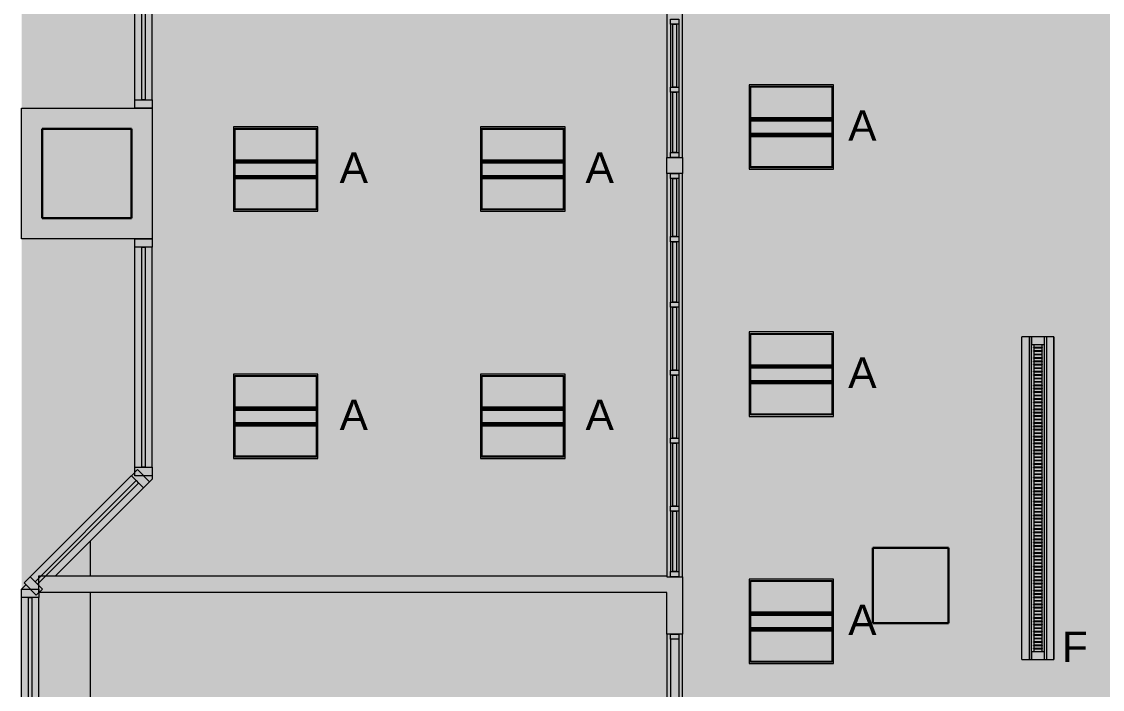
# Model space of a CAD drawing. Header units: inches. Extents: x -1196 to 1003, y -7097 to -4899.
# Drawn here: x -1195.1 to -880.2, y -6148.5 to -5954 of the extents above; entities that cross this region are included whole.
import ezdxf

# ---------------------------------------------------------------- set-up
doc = ezdxf.new("R2010")
doc.units = ezdxf.units.IN
doc.header["$MEASUREMENT"] = 0
for name, color, linetype, lineweight in [('A-CLNG', 13, 'Continuous', 13), ('A-DETL-GENF', 92, 'Continuous', 9), ('A-FLOR', 192, 'Continuous', 13), ('A-GLAZ-CURT', 52, 'Continuous', 9), ('A-GLAZ-CWMG', 51, 'Continuous', 9), ('A-WALL', 113, 'Continuous', 9), ('E-LITE-EQPM', 33, 'Continuous', 9), ('E-LITE-EQPM-IDEN', 33, 'Continuous', 9), ('I-WALL', 2, 'Continuous', 9), ('S-COLS', 52, 'Continuous', 9)]:
    doc.layers.add(name, color=color, linetype=linetype, lineweight=lineweight)
doc.styles.add('Arial', font='arial.ttf', dxfattribs={"height": 8.851796})

# ---------------------------------------------------------------- blocks, each defined once
blk = doc.blocks.new('Concrete-Rectangular-Column - 24 X 24-5087837-FIRST FLOOR RCP')
at = {"layer": 'S-COLS', "lineweight": 30}
for p, q in [((-11, 11), (11, 11)), ((-11, -11), (-11, 11)), ((11, 11), (11, -11)), ((11, -11), (-11, -11))]:
    blk.add_line(p, q, dxfattribs=at)
blk = doc.blocks.new('Concrete-Rectangular-Column - 24 X 22-5089889-FIRST FLOOR RCP')
at = {"layer": 'S-COLS', "lineweight": 30}
for p, q in [((-13, 13), (13, 13)), ((-13, -13), (-13, 13)), ((13, 13), (13, -13)), ((13, -13), (-13, -13))]:
    blk.add_line(p, q, dxfattribs=at)
blk = doc.blocks.new('System Panel - Glazed-5269469-FIRST FLOOR RCP')
at = {"layer": 'A-GLAZ-CURT', "lineweight": 13}
for p, q in [((-20.83, -0.5), (-20.83, 0.5)), ((-20.83, 0.5), (20.83, 0.5)), ((20.83, 0.5), (20.83, -0.5)), ((20.83, -0.5), (-20.83, -0.5))]:
    blk.add_line(p, q, dxfattribs=at)
blk = doc.blocks.new('System Panel - Glazed-5269535-FIRST FLOOR RCP')
at = {"layer": 'A-GLAZ-CURT', "lineweight": 13}
for p, q in [((-32.02, -0.5), (-32.02, 0.5)), ((-32.02, 0.5), (32.02, 0.5)), ((32.02, 0.5), (32.02, -0.5)), ((32.02, -0.5), (-32.02, -0.5))]:
    blk.add_line(p, q, dxfattribs=at)
blk = doc.blocks.new('Rectangular Mullion - 2_5_ x 5_ rectangular-4881059-FIRST FLOOR RCP')
at = {"layer": 'A-GLAZ-CWMG'}
for p, q in [((-1162.06, -5003.81), (-1162.06, -4939.78)), ((-1157.06, -5003.81), (-1157.06, -4939.78))]:
    blk.add_line(p, q, dxfattribs=at)
blk = doc.blocks.new('Rectangular Mullion - 2_5_ x 5_ rectangular-5269406-FIRST FLOOR RCP')
at = {"layer": 'A-GLAZ-CWMG', "lineweight": 20}
for p, q in [((-2.5, 2.5), (0, 2.5)), ((-2.5, -2.5), (-2.5, 2.5)), ((0, 2.5), (0, -2.5)), ((0, -2.5), (-2.5, -2.5))]:
    blk.add_line(p, q, dxfattribs=at)
blk = doc.blocks.new('Rectangular Mullion - 2_5_ x 5_ rectangular-5269405-FIRST FLOOR RCP')
at = {"layer": 'A-GLAZ-CWMG', "lineweight": 20}
for p, q in [((0, 2.5), (-2.5, 2.5)), ((-2.5, 2.5), (-2.5, -2.5)), ((0, -2.5), (0, 2.5)), ((-2.5, -2.5), (0, -2.5))]:
    blk.add_line(p, q, dxfattribs=at)
blk = doc.blocks.new('Rectangular Mullion - 2_5_ x 5_ rectangular-V8-FIRST FLOOR RCP')
at = {"layer": 'A-GLAZ-CWMG'}
for p, q in [((-1192.56, -6115.78), (-1163.1, -6086.31)), ((-1185.19, -6115.48), (-1159.56, -6089.85))]:
    blk.add_line(p, q, dxfattribs=at)
blk = doc.blocks.new('Rectangular Mullion - 2_5_ x 5_ rectangular-4905464-FIRST FLOOR RCP')
at = {"layer": 'A-GLAZ-CWMG'}
for p, q in [((-1195.06, -6182.07), (-1195.06, -6121.81)), ((-1190.06, -6182.07), (-1190.06, -6121.81))]:
    blk.add_line(p, q, dxfattribs=at)
blk = doc.blocks.new('System Panel - Glazed-5269748-FIRST FLOOR RCP')
at = {"layer": 'A-GLAZ-CURT', "lineweight": 13}
for p, q in [((-30.13, -0.5), (-30.13, 0.5)), ((-30.13, 0.5), (30.13, 0.5)), ((30.13, 0.5), (30.13, -0.5)), ((30.13, -0.5), (-30.13, -0.5))]:
    blk.add_line(p, q, dxfattribs=at)
blk = doc.blocks.new('Rectangular Mullion - 1_5_ x 2_5_ rectangular-4980498-FIRST FLOOR RCP')
at = {"layer": 'A-GLAZ-CWMG'}
for p, q in [((-1006.07, -5974.59), (-1006.07, -5992.15)), ((-1003.57, -5974.59), (-1003.57, -5992.15))]:
    blk.add_line(p, q, dxfattribs=at)
blk = doc.blocks.new('Rectangular Mullion - 1_5_ x 2_5_ rectangular-5299793-FIRST FLOOR RCP')
at = {"layer": 'A-GLAZ-CWMG', "lineweight": 20}
for p, q in [((0, 1.25), (-1.5, 1.25)), ((-1.5, 1.25), (-1.5, -1.25)), ((0, -1.25), (0, 1.25)), ((-1.5, -1.25), (0, -1.25))]:
    blk.add_line(p, q, dxfattribs=at)
blk = doc.blocks.new('System Panel - Glazed-4980501-FIRST FLOOR RCP')
at = {"layer": 'A-GLAZ-CURT', "lineweight": 13}
for p, q in [((-9.15, -0.5), (-9.15, 0.5)), ((-9.15, 0.5), (9.15, 0.5)), ((9.15, 0.5), (9.15, -0.5)), ((9.15, -0.5), (-9.15, -0.5))]:
    blk.add_line(p, q, dxfattribs=at)
blk = doc.blocks.new('Rectangular Mullion - 1_5_ x 2_5_ rectangular-4924423-FIRST FLOOR RCP')
at = {"layer": 'A-GLAZ-CWMG', "lineweight": 20}
for p, q in [((0.75, 1.25), (-0.75, 1.25)), ((-0.75, 1.25), (-0.75, -1.25)), ((0.75, -1.25), (0.75, 1.25)), ((-0.75, -1.25), (0.75, -1.25))]:
    blk.add_line(p, q, dxfattribs=at)
blk = doc.blocks.new('Rectangular Mullion - 1_5_ x 2_5_ rectangular-5299792-FIRST FLOOR RCP')
at = {"layer": 'A-GLAZ-CWMG', "lineweight": 20}
for p, q in [((-1.5, 1.25), (0, 1.25)), ((-1.5, -1.25), (-1.5, 1.25)), ((0, 1.25), (0, -1.25)), ((0, -1.25), (-1.5, -1.25))]:
    blk.add_line(p, q, dxfattribs=at)
blk = doc.blocks.new('Rectangular Mullion - 1_5_ x 2_5_ rectangular-4941279-FIRST FLOOR RCP')
at = {"layer": 'A-GLAZ-CWMG'}
for p, q in [((-147.82, -5358.57), (-147.82, -5394.32)), ((-145.32, -5358.57), (-145.32, -5394.32))]:
    blk.add_line(p, q, dxfattribs=at)
blk = doc.blocks.new('System Panel - Glazed-4980504-FIRST FLOOR RCP')
at = {"layer": 'A-GLAZ-CURT', "lineweight": 13}
for p, q in [((-8.78, -0.5), (-8.78, 0.5)), ((-8.78, 0.5), (8.78, 0.5)), ((8.78, 0.5), (8.78, -0.5)), ((8.78, -0.5), (-8.78, -0.5))]:
    blk.add_line(p, q, dxfattribs=at)
blk = doc.blocks.new('Rectangular Mullion - 1_5_ x 2_5_ rectangular-V65-FIRST FLOOR RCP')
at = {"layer": 'A-GLAZ-CWMG'}
for p, q in [((-1006.07, -5934.98), (-1006.07, -5953.29)), ((-1003.57, -5934.98), (-1003.57, -5953.29))]:
    blk.add_line(p, q, dxfattribs=at)
blk = doc.blocks.new('Rectangular Mullion - 1_5_ x 2_5_ rectangular-5154782-FIRST FLOOR RCP')
at = {"layer": 'A-GLAZ-CWMG'}
for p, q in [((-1006.07, -6018.14), (-1006.07, -6035.75)), ((-1003.57, -6018.14), (-1003.57, -6035.75))]:
    blk.add_line(p, q, dxfattribs=at)
blk = doc.blocks.new('L-Recessed-Axis-Plano - 2 X 2-4550865-FIRST FLOOR RCP')
at = {"layer": 'E-LITE-EQPM'}
for p, q in [((11.91, 11.87), (-11.91, 11.87)), ((-11.91, 11.87), (-11.91, -11.88)), ((-11.88, -11.56), (-11.88, 11.56)), ((-11.88, 11.56), (11.87, 11.56)), ((11.87, 11.56), (11.87, -11.56)), ((11.91, -11.88), (11.91, 11.87)), ((-11.88, 2.74), (11.87, 2.74)), ((11.87, 2.51), (-11.88, 2.51)), ((-11.88, 2.3), (11.87, 2.3)), ((-11.88, 2.2), (11.87, 2.2)), ((-11.88, 1.83), (11.87, 1.83)), ((-11.88, -1.83), (11.87, -1.83)), ((-11.88, -2.2), (11.87, -2.2)), ((-11.88, -2.3), (11.87, -2.3)), ((-11.88, -2.51), (11.87, -2.51)), ((-11.88, -2.74), (11.87, -2.74)), ((-11.91, -11.88), (11.91, -11.88)), ((11.87, -11.56), (-11.88, -11.56))]:
    blk.add_line(p, q, dxfattribs=at)
blk = doc.blocks.new('L-Pendant-Axis-LT-Louver - L-Pendant-Axis-LT-Louver 2-5087436-FIRST FLOOR RCP')
at = {"layer": 'E-LITE-EQPM'}
for p, q in [((47, 4.64), (-47, 4.64)), ((-47, 4.59), (-47, 4.64)), ((-47, 2.49), (-47, 4.59)), ((47, 4.64), (47, 4.59)), ((47, 4.59), (47, 2.49)), ((-47, 1.88), (-47, 2.49)), ((-47, 2.49), (47, 2.49)), ((47, 1.88), (-47, 1.88)), ((-47, -1.85), (-47, 1.85)), ((-47, 1.85), (-44.78, 1.85)), ((-44.78, 1.85), (-44.78, 1.8)), ((-44.78, 1.8), (-44.78, 1.83)), ((-44.78, 1.72), (-44.78, 1.8)), ((-44.78, 1.72), (-44.78, -1.72)), ((-44.78, 1.15), (-43.88, 1.15)), ((-43.88, -1.27), (-43.88, 1.27)), ((-43.82, 1.27), (-43.88, 1.27)), ((-43.82, 1.27), (-43.82, -1.27)), ((-43.82, 1.15), (-42.89, 1.15)), ((-42.89, -1.27), (-42.89, 1.27)), ((-42.82, 1.27), (-42.89, 1.27)), ((-42.82, 1.27), (-42.82, -1.27)), ((-42.82, 1.15), (-41.89, 1.15)), ((-41.89, -1.27), (-41.89, 1.27)), ((-41.83, 1.27), (-41.89, 1.27)), ((-41.83, 1.27), (-41.83, -1.27)), ((-41.83, 1.15), (-40.89, 1.15)), ((-40.89, -1.27), (-40.89, 1.27)), ((-40.83, 1.27), (-40.89, 1.27)), ((-40.83, 1.27), (-40.83, -1.27)), ((-40.83, 1.15), (-39.9, 1.15)), ((-39.9, -1.27), (-39.9, 1.27)), ((-39.83, 1.27), (-39.9, 1.27)), ((-39.83, 1.27), (-39.83, -1.27)), ((-39.83, 1.15), (-38.9, 1.15)), ((-38.9, -1.27), (-38.9, 1.27)), ((-38.84, 1.27), (-38.9, 1.27)), ((-38.84, 1.27), (-38.84, -1.27)), ((-38.84, 1.15), (-37.9, 1.15)), ((-37.9, -1.27), (-37.9, 1.27)), ((-37.84, 1.27), (-37.9, 1.27)), ((-37.84, 1.27), (-37.84, -1.27)), ((-37.84, 1.15), (-36.91, 1.15)), ((-36.91, -1.27), (-36.91, 1.27)), ((-36.84, 1.27), (-36.91, 1.27)), ((-36.84, 1.27), (-36.84, -1.27)), ((-36.84, 1.15), (-35.91, 1.15)), ((-35.91, -1.27), (-35.91, 1.27)), ((-35.85, 1.27), (-35.91, 1.27)), ((-35.85, 1.27), (-35.85, -1.27)), ((-35.85, 1.15), (-34.91, 1.15)), ((-34.91, -1.27), (-34.91, 1.27)), ((-34.85, 1.27), (-34.91, 1.27)), ((-34.85, 1.27), (-34.85, -1.27)), ((-34.85, 1.15), (-33.92, 1.15)), ((-33.92, -1.27), (-33.92, 1.27)), ((-33.85, 1.27), (-33.92, 1.27)), ((-33.85, 1.27), (-33.85, -1.27)), ((-33.85, 1.15), (-32.92, 1.15)), ((-32.92, -1.27), (-32.92, 1.27)), ((-32.86, 1.27), (-32.92, 1.27)), ((-32.86, 1.27), (-32.86, -1.27)), ((-32.86, 1.15), (-31.92, 1.15)), ((-31.92, -1.27), (-31.92, 1.27)), ((-31.86, 1.27), (-31.92, 1.27)), ((-31.86, 1.27), (-31.86, -1.27)), ((-31.86, 1.15), (-30.93, 1.15)), ((-30.93, -1.27), (-30.93, 1.27)), ((-30.86, 1.27), (-30.93, 1.27)), ((-30.86, 1.27), (-30.86, -1.27)), ((-30.86, 1.15), (-29.93, 1.15)), ((-29.93, -1.27), (-29.93, 1.27)), ((-29.87, 1.27), (-29.93, 1.27)), ((-29.87, 1.27), (-29.87, -1.27)), ((-29.87, 1.15), (-28.93, 1.15)), ((-28.93, -1.27), (-28.93, 1.27)), ((-28.87, 1.27), (-28.93, 1.27)), ((-28.87, 1.27), (-28.87, -1.27)), ((-28.87, 1.15), (-27.94, 1.15)), ((-27.94, -1.27), (-27.94, 1.27)), ((-27.87, 1.27), (-27.94, 1.27)), ((-27.87, 1.27), (-27.87, -1.27)), ((-27.87, 1.15), (-26.94, 1.15)), ((-26.94, -1.27), (-26.94, 1.27)), ((-26.88, 1.27), (-26.94, 1.27)), ((-26.88, 1.27), (-26.88, -1.27)), ((-26.88, 1.15), (-25.94, 1.15)), ((-25.94, -1.27), (-25.94, 1.27)), ((-25.88, 1.27), (-25.94, 1.27)), ((-25.88, 1.27), (-25.88, -1.27)), ((-25.88, 1.15), (-24.95, 1.15)), ((-24.95, -1.27), (-24.95, 1.27)), ((-24.88, 1.27), (-24.95, 1.27)), ((-24.88, 1.27), (-24.88, -1.27)), ((-24.88, 1.15), (-23.95, 1.15)), ((-23.95, -1.27), (-23.95, 1.27)), ((-23.89, 1.27), (-23.95, 1.27)), ((-23.89, 1.27), (-23.89, -1.27)), ((-23.89, 1.15), (-22.95, 1.15)), ((-22.95, -1.27), (-22.95, 1.27)), ((-22.89, 1.27), (-22.95, 1.27)), ((-22.89, 1.27), (-22.89, -1.27)), ((-22.89, 1.15), (-21.96, 1.15)), ((-21.96, -1.27), (-21.96, 1.27)), ((-21.89, 1.27), (-21.96, 1.27)), ((-21.89, 1.27), (-21.89, -1.27)), ((-21.89, 1.15), (-20.96, 1.15)), ((-20.96, -1.27), (-20.96, 1.27)), ((-20.9, 1.27), (-20.96, 1.27)), ((-20.9, 1.27), (-20.9, -1.27)), ((-20.9, 1.15), (-19.96, 1.15)), ((-19.96, -1.27), (-19.96, 1.27)), ((-19.9, 1.27), (-19.96, 1.27)), ((-19.9, 1.27), (-19.9, -1.27)), ((-19.9, 1.15), (-18.97, 1.15)), ((-18.97, -1.27), (-18.97, 1.27)), ((-18.9, 1.27), (-18.97, 1.27)), ((-18.9, 1.27), (-18.9, -1.27)), ((-18.9, 1.15), (-17.97, 1.15)), ((-17.97, -1.27), (-17.97, 1.27)), ((-17.91, 1.27), (-17.97, 1.27)), ((-17.91, 1.27), (-17.91, -1.27)), ((-17.91, 1.15), (-16.97, 1.15)), ((-16.97, -1.27), (-16.97, 1.27)), ((-16.91, 1.27), (-16.97, 1.27)), ((-16.91, 1.27), (-16.91, -1.27)), ((-16.91, 1.15), (-15.98, 1.15)), ((-15.98, -1.27), (-15.98, 1.27)), ((-15.91, 1.27), (-15.98, 1.27)), ((-15.91, 1.27), (-15.91, -1.27)), ((-15.91, 1.15), (-14.98, 1.15)), ((-14.98, -1.27), (-14.98, 1.27)), ((-14.92, 1.27), (-14.98, 1.27)), ((-14.92, 1.27), (-14.92, -1.27)), ((-14.92, 1.15), (-13.98, 1.15)), ((-13.98, -1.27), (-13.98, 1.27)), ((-13.92, 1.27), (-13.98, 1.27)), ((-13.92, 1.27), (-13.92, -1.27)), ((-13.92, 1.15), (-12.99, 1.15)), ((-12.99, -1.27), (-12.99, 1.27)), ((-12.92, 1.27), (-12.99, 1.27)), ((-12.92, 1.27), (-12.92, -1.27)), ((-12.92, 1.15), (-11.99, 1.15)), ((-11.99, -1.27), (-11.99, 1.27)), ((-11.93, 1.27), (-11.99, 1.27)), ((-11.93, 1.27), (-11.93, -1.27)), ((-11.93, 1.15), (-10.99, 1.15)), ((-10.99, -1.27), (-10.99, 1.27)), ((-10.93, 1.27), (-10.99, 1.27)), ((-10.93, 1.27), (-10.93, -1.27)), ((-10.93, 1.15), (-10, 1.15)), ((-10, -1.27), (-10, 1.27)), ((-9.94, 1.27), (-10, 1.27)), ((-9.94, 1.27), (-9.94, -1.27)), ((-9.94, 1.15), (-9, 1.15)), ((-9, -1.27), (-9, 1.27)), ((-8.94, 1.27), (-9, 1.27)), ((-8.94, 1.27), (-8.94, -1.27)), ((-8.94, 1.15), (-8, 1.15)), ((-8, -1.27), (-8, 1.27)), ((-7.94, 1.27), (-8, 1.27)), ((-7.94, 1.27), (-7.94, -1.27)), ((-7.94, 1.15), (-7.01, 1.15)), ((-7.01, -1.27), (-7.01, 1.27)), ((-6.95, 1.27), (-7.01, 1.27)), ((-6.95, 1.27), (-6.95, -1.27)), ((-6.95, 1.15), (-6.01, 1.15)), ((-6.01, -1.27), (-6.01, 1.27)), ((-5.95, 1.27), (-6.01, 1.27)), ((-5.95, 1.27), (-5.95, -1.27)), ((-5.95, 1.15), (-5.01, 1.15)), ((-5.01, -1.27), (-5.01, 1.27)), ((-4.95, 1.27), (-5.01, 1.27)), ((-4.95, 1.27), (-4.95, -1.27)), ((-4.95, 1.15), (-4.02, 1.15)), ((-4.02, -1.27), (-4.02, 1.27)), ((-3.96, 1.27), (-4.02, 1.27)), ((-3.96, 1.27), (-3.96, -1.27)), ((-3.96, 1.15), (-3.02, 1.15)), ((-3.02, -1.27), (-3.02, 1.27)), ((-2.96, 1.27), (-3.02, 1.27)), ((-2.96, 1.27), (-2.96, -1.27)), ((-2.96, 1.15), (-2.02, 1.15)), ((-2.02, -1.27), (-2.02, 1.27)), ((-1.96, 1.27), (-2.02, 1.27)), ((-1.96, 1.27), (-1.96, -1.27)), ((-1.96, 1.15), (-1.03, 1.15)), ((-1.03, -1.27), (-1.03, 1.27)), ((-0.97, 1.27), (-1.03, 1.27)), ((-0.97, 1.27), (-0.97, -1.27)), ((-0.97, 1.15), (-0.03, 1.15)), ((-0.03, -1.27), (-0.03, 1.27)), ((0.03, 1.27), (-0.03, 1.27)), ((0.03, 1.27), (0.03, -1.27)), ((0.03, 1.15), (0.97, 1.15)), ((0.97, -1.27), (0.97, 1.27)), ((1.03, 1.27), (0.97, 1.27)), ((1.03, 1.27), (1.03, -1.27)), ((1.03, 1.15), (1.96, 1.15)), ((1.96, -1.27), (1.96, 1.27)), ((2.02, 1.27), (1.96, 1.27)), ((2.02, 1.27), (2.02, -1.27)), ((2.02, 1.15), (2.96, 1.15)), ((2.96, -1.27), (2.96, 1.27)), ((3.02, 1.27), (2.96, 1.27)), ((3.02, 1.27), (3.02, -1.27)), ((3.02, 1.15), (3.96, 1.15)), ((3.96, -1.27), (3.96, 1.27)), ((4.02, 1.27), (3.96, 1.27)), ((4.02, 1.27), (4.02, -1.27)), ((4.02, 1.15), (4.95, 1.15)), ((4.95, -1.27), (4.95, 1.27)), ((5.01, 1.27), (4.95, 1.27)), ((5.01, 1.27), (5.01, -1.27)), ((5.01, 1.15), (5.95, 1.15)), ((5.95, -1.27), (5.95, 1.27)), ((6.01, 1.27), (5.95, 1.27)), ((6.01, 1.27), (6.01, -1.27)), ((6.01, 1.15), (6.95, 1.15)), ((6.95, -1.27), (6.95, 1.27)), ((7.01, 1.27), (6.95, 1.27)), ((7.01, 1.27), (7.01, -1.27)), ((7.01, 1.15), (7.94, 1.15)), ((7.94, -1.27), (7.94, 1.27)), ((8, 1.27), (7.94, 1.27)), ((8, 1.27), (8, -1.27)), ((8, 1.15), (8.94, 1.15)), ((8.94, -1.27), (8.94, 1.27)), ((9, 1.27), (8.94, 1.27)), ((9, 1.27), (9, -1.27)), ((9, 1.15), (9.94, 1.15)), ((9.94, -1.27), (9.94, 1.27)), ((10, 1.27), (9.94, 1.27)), ((10, 1.27), (10, -1.27)), ((10, 1.15), (10.93, 1.15)), ((10.93, -1.27), (10.93, 1.27)), ((10.99, 1.27), (10.93, 1.27)), ((10.99, 1.27), (10.99, -1.27)), ((10.99, 1.15), (11.93, 1.15)), ((11.93, -1.27), (11.93, 1.27)), ((11.99, 1.27), (11.93, 1.27)), ((11.99, 1.27), (11.99, -1.27)), ((11.99, 1.15), (12.92, 1.15)), ((12.92, -1.27), (12.92, 1.27)), ((12.99, 1.27), (12.92, 1.27)), ((12.99, 1.27), (12.99, -1.27)), ((12.99, 1.15), (13.92, 1.15)), ((13.92, -1.27), (13.92, 1.27)), ((13.98, 1.27), (13.92, 1.27)), ((13.98, 1.27), (13.98, -1.27)), ((13.98, 1.15), (14.92, 1.15)), ((14.92, -1.27), (14.92, 1.27)), ((14.98, 1.27), (14.92, 1.27)), ((14.98, 1.27), (14.98, -1.27)), ((14.98, 1.15), (15.91, 1.15)), ((15.91, -1.27), (15.91, 1.27)), ((15.98, 1.27), (15.91, 1.27)), ((15.98, 1.27), (15.98, -1.27)), ((15.98, 1.15), (16.91, 1.15)), ((16.91, -1.27), (16.91, 1.27)), ((16.97, 1.27), (16.91, 1.27)), ((16.97, 1.27), (16.97, -1.27)), ((16.97, 1.15), (17.91, 1.15)), ((17.91, -1.27), (17.91, 1.27)), ((17.97, 1.27), (17.91, 1.27)), ((17.97, 1.27), (17.97, -1.27)), ((17.97, 1.15), (18.9, 1.15)), ((18.9, -1.27), (18.9, 1.27)), ((18.97, 1.27), (18.9, 1.27)), ((18.97, 1.27), (18.97, -1.27)), ((18.97, 1.15), (19.9, 1.15)), ((19.9, -1.27), (19.9, 1.27)), ((19.96, 1.27), (19.9, 1.27)), ((19.96, 1.27), (19.96, -1.27)), ((19.96, 1.15), (20.9, 1.15)), ((20.9, -1.27), (20.9, 1.27)), ((20.96, 1.27), (20.9, 1.27)), ((20.96, 1.27), (20.96, -1.27)), ((20.96, 1.15), (21.89, 1.15)), ((21.89, -1.27), (21.89, 1.27)), ((21.96, 1.27), (21.89, 1.27)), ((21.96, 1.27), (21.96, -1.27)), ((21.96, 1.15), (22.89, 1.15)), ((22.89, -1.27), (22.89, 1.27)), ((22.95, 1.27), (22.89, 1.27)), ((22.95, 1.27), (22.95, -1.27)), ((22.95, 1.15), (23.89, 1.15)), ((23.89, -1.27), (23.89, 1.27)), ((23.95, 1.27), (23.89, 1.27)), ((23.95, 1.27), (23.95, -1.27)), ((23.95, 1.15), (24.88, 1.15)), ((24.88, -1.27), (24.88, 1.27)), ((24.95, 1.27), (24.88, 1.27)), ((24.95, 1.27), (24.95, -1.27)), ((24.95, 1.15), (25.88, 1.15)), ((25.88, -1.27), (25.88, 1.27)), ((25.94, 1.27), (25.88, 1.27)), ((25.94, 1.27), (25.94, -1.27)), ((25.94, 1.15), (26.88, 1.15)), ((26.88, -1.27), (26.88, 1.27)), ((26.94, 1.27), (26.88, 1.27)), ((26.94, 1.27), (26.94, -1.27)), ((26.94, 1.15), (27.87, 1.15)), ((27.87, -1.27), (27.87, 1.27)), ((27.94, 1.27), (27.87, 1.27)), ((27.94, 1.27), (27.94, -1.27)), ((27.94, 1.15), (28.87, 1.15)), ((28.87, -1.27), (28.87, 1.27)), ((28.93, 1.27), (28.87, 1.27)), ((28.93, 1.27), (28.93, -1.27)), ((28.93, 1.15), (29.87, 1.15)), ((29.87, -1.27), (29.87, 1.27)), ((29.93, 1.27), (29.87, 1.27)), ((29.93, 1.27), (29.93, -1.27)), ((29.93, 1.15), (30.86, 1.15)), ((30.86, -1.27), (30.86, 1.27)), ((30.93, 1.27), (30.86, 1.27)), ((30.93, 1.27), (30.93, -1.27)), ((30.93, 1.15), (31.86, 1.15)), ((31.86, -1.27), (31.86, 1.27)), ((31.92, 1.27), (31.86, 1.27)), ((31.92, 1.27), (31.92, -1.27)), ((31.92, 1.15), (32.86, 1.15)), ((32.86, -1.27), (32.86, 1.27)), ((32.92, 1.27), (32.86, 1.27)), ((32.92, 1.27), (32.92, -1.27)), ((32.92, 1.15), (33.85, 1.15)), ((33.85, -1.27), (33.85, 1.27)), ((33.92, 1.27), (33.85, 1.27)), ((33.92, 1.27), (33.92, -1.27)), ((33.92, 1.15), (34.85, 1.15)), ((34.85, -1.27), (34.85, 1.27)), ((34.91, 1.27), (34.85, 1.27)), ((34.91, 1.27), (34.91, -1.27)), ((34.91, 1.15), (35.85, 1.15)), ((35.85, -1.27), (35.85, 1.27)), ((35.91, 1.27), (35.85, 1.27)), ((35.91, 1.27), (35.91, -1.27)), ((35.91, 1.15), (36.84, 1.15)), ((36.84, -1.27), (36.84, 1.27)), ((36.91, 1.27), (36.84, 1.27)), ((36.91, 1.27), (36.91, -1.27)), ((36.91, 1.15), (37.84, 1.15)), ((37.84, -1.27), (37.84, 1.27)), ((37.9, 1.27), (37.84, 1.27)), ((37.9, 1.27), (37.9, -1.27)), ((37.9, 1.15), (38.84, 1.15)), ((38.84, -1.27), (38.84, 1.27)), ((38.9, 1.27), (38.84, 1.27)), ((38.9, 1.27), (38.9, -1.27)), ((38.9, 1.15), (39.83, 1.15)), ((39.83, -1.27), (39.83, 1.27)), ((39.9, 1.27), (39.83, 1.27)), ((39.9, 1.27), (39.9, -1.27)), ((39.9, 1.15), (40.83, 1.15)), ((40.83, -1.27), (40.83, 1.27)), ((40.89, 1.27), (40.83, 1.27)), ((40.89, 1.27), (40.89, -1.27)), ((40.89, 1.15), (41.83, 1.15)), ((41.83, -1.27), (41.83, 1.27)), ((41.89, 1.27), (41.83, 1.27)), ((41.89, 1.27), (41.89, -1.27)), ((41.89, 1.15), (42.82, 1.15)), ((42.82, -1.27), (42.82, 1.27)), ((42.89, 1.27), (42.82, 1.27)), ((42.89, 1.27), (42.89, -1.27)), ((42.89, 1.15), (43.82, 1.15)), ((43.82, -1.27), (43.82, 1.27)), ((43.88, 1.27), (43.82, 1.27)), ((43.88, 1.27), (43.88, -1.27)), ((43.88, 1.15), (44.78, 1.15)), ((44.78, 1.8), (44.78, 1.85)), ((44.78, 1.85), (47, 1.85)), ((44.78, 1.83), (44.78, 1.8)), ((44.78, 1.8), (44.78, 1.72)), ((44.78, -1.72), (44.78, 1.72)), ((47, 2.49), (47, 1.88)), ((47, 1.85), (47, -1.85)), ((-47, -1.85), (-44.78, -1.85)), ((-47, -2.49), (-47, -1.88)), ((-47, -1.88), (47, -1.88)), ((-47, -4.6), (-47, -2.49)), ((-47, -2.49), (47, -2.49)), ((-44.78, -1.15), (-43.88, -1.15)), ((-44.78, -1.8), (-44.78, -1.72)), ((-44.78, -1.8), (-44.78, -1.85)), ((-44.78, -1.83), (-44.78, -1.8)), ((-43.88, -1.27), (-43.82, -1.27)), ((-43.82, -1.15), (-42.89, -1.15)), ((-42.89, -1.27), (-42.82, -1.27)), ((-42.82, -1.15), (-41.89, -1.15)), ((-41.89, -1.27), (-41.83, -1.27)), ((-41.83, -1.15), (-40.89, -1.15)), ((-40.89, -1.27), (-40.83, -1.27)), ((-40.83, -1.15), (-39.9, -1.15)), ((-39.9, -1.27), (-39.83, -1.27)), ((-39.83, -1.15), (-38.9, -1.15)), ((-38.9, -1.27), (-38.84, -1.27)), ((-38.84, -1.15), (-37.9, -1.15)), ((-37.9, -1.27), (-37.84, -1.27)), ((-37.84, -1.15), (-36.91, -1.15)), ((-36.91, -1.27), (-36.84, -1.27)), ((-36.84, -1.15), (-35.91, -1.15)), ((-35.91, -1.27), (-35.85, -1.27)), ((-35.85, -1.15), (-34.91, -1.15)), ((-34.91, -1.27), (-34.85, -1.27)), ((-34.85, -1.15), (-33.92, -1.15)), ((-33.92, -1.27), (-33.85, -1.27)), ((-33.85, -1.15), (-32.92, -1.15)), ((-32.92, -1.27), (-32.86, -1.27)), ((-32.86, -1.15), (-31.92, -1.15)), ((-31.92, -1.27), (-31.86, -1.27)), ((-31.86, -1.15), (-30.93, -1.15)), ((-30.93, -1.27), (-30.86, -1.27)), ((-30.86, -1.15), (-29.93, -1.15)), ((-29.93, -1.27), (-29.87, -1.27)), ((-29.87, -1.15), (-28.93, -1.15)), ((-28.93, -1.27), (-28.87, -1.27)), ((-28.87, -1.15), (-27.94, -1.15)), ((-27.94, -1.27), (-27.87, -1.27)), ((-27.87, -1.15), (-26.94, -1.15)), ((-26.94, -1.27), (-26.88, -1.27)), ((-26.88, -1.15), (-25.94, -1.15)), ((-25.94, -1.27), (-25.88, -1.27)), ((-25.88, -1.15), (-24.95, -1.15)), ((-24.95, -1.27), (-24.88, -1.27)), ((-24.88, -1.15), (-23.95, -1.15)), ((-23.95, -1.27), (-23.89, -1.27)), ((-23.89, -1.15), (-22.95, -1.15)), ((-22.95, -1.27), (-22.89, -1.27)), ((-22.89, -1.15), (-21.96, -1.15)), ((-21.96, -1.27), (-21.89, -1.27)), ((-21.89, -1.15), (-20.96, -1.15)), ((-20.96, -1.27), (-20.9, -1.27)), ((-20.9, -1.15), (-19.96, -1.15)), ((-19.96, -1.27), (-19.9, -1.27)), ((-19.9, -1.15), (-18.97, -1.15)), ((-18.97, -1.27), (-18.9, -1.27)), ((-18.9, -1.15), (-17.97, -1.15)), ((-17.97, -1.27), (-17.91, -1.27)), ((-17.91, -1.15), (-16.97, -1.15)), ((-16.97, -1.27), (-16.91, -1.27)), ((-16.91, -1.15), (-15.98, -1.15)), ((-15.98, -1.27), (-15.91, -1.27)), ((-15.91, -1.15), (-14.98, -1.15)), ((-14.98, -1.27), (-14.92, -1.27)), ((-14.92, -1.15), (-13.98, -1.15)), ((-13.98, -1.27), (-13.92, -1.27)), ((-13.92, -1.15), (-12.99, -1.15)), ((-12.99, -1.27), (-12.92, -1.27)), ((-12.92, -1.15), (-11.99, -1.15)), ((-11.99, -1.27), (-11.93, -1.27)), ((-11.93, -1.15), (-10.99, -1.15)), ((-10.99, -1.27), (-10.93, -1.27)), ((-10.93, -1.15), (-10, -1.15)), ((-10, -1.27), (-9.94, -1.27)), ((-9.94, -1.15), (-9, -1.15)), ((-9, -1.27), (-8.94, -1.27)), ((-8.94, -1.15), (-8, -1.15)), ((-8, -1.27), (-7.94, -1.27)), ((-7.94, -1.15), (-7.01, -1.15)), ((-7.01, -1.27), (-6.95, -1.27)), ((-6.95, -1.15), (-6.01, -1.15)), ((-6.01, -1.27), (-5.95, -1.27)), ((-5.95, -1.15), (-5.01, -1.15)), ((-5.01, -1.27), (-4.95, -1.27)), ((-4.95, -1.15), (-4.02, -1.15)), ((-4.02, -1.27), (-3.96, -1.27)), ((-3.96, -1.15), (-3.02, -1.15)), ((-3.02, -1.27), (-2.96, -1.27)), ((-2.96, -1.15), (-2.02, -1.15)), ((-2.02, -1.27), (-1.96, -1.27)), ((-1.96, -1.15), (-1.03, -1.15)), ((-1.03, -1.27), (-0.97, -1.27)), ((-0.97, -1.15), (-0.03, -1.15)), ((-0.03, -1.27), (0.03, -1.27)), ((0.03, -1.15), (0.97, -1.15)), ((0.97, -1.27), (1.03, -1.27)), ((1.03, -1.15), (1.96, -1.15)), ((1.96, -1.27), (2.02, -1.27)), ((2.02, -1.15), (2.96, -1.15)), ((2.96, -1.27), (3.02, -1.27)), ((3.02, -1.15), (3.96, -1.15)), ((3.96, -1.27), (4.02, -1.27)), ((4.02, -1.15), (4.95, -1.15)), ((4.95, -1.27), (5.01, -1.27)), ((5.01, -1.15), (5.95, -1.15)), ((5.95, -1.27), (6.01, -1.27)), ((6.01, -1.15), (6.95, -1.15)), ((6.95, -1.27), (7.01, -1.27)), ((7.01, -1.15), (7.94, -1.15)), ((7.94, -1.27), (8, -1.27)), ((8, -1.15), (8.94, -1.15)), ((8.94, -1.27), (9, -1.27)), ((9, -1.15), (9.94, -1.15)), ((9.94, -1.27), (10, -1.27)), ((10, -1.15), (10.93, -1.15)), ((10.93, -1.27), (10.99, -1.27)), ((10.99, -1.15), (11.93, -1.15)), ((11.93, -1.27), (11.99, -1.27)), ((11.99, -1.15), (12.92, -1.15)), ((12.92, -1.27), (12.99, -1.27)), ((12.99, -1.15), (13.92, -1.15)), ((13.92, -1.27), (13.98, -1.27)), ((13.98, -1.15), (14.92, -1.15)), ((14.92, -1.27), (14.98, -1.27)), ((14.98, -1.15), (15.91, -1.15)), ((15.91, -1.27), (15.98, -1.27)), ((15.98, -1.15), (16.91, -1.15)), ((16.91, -1.27), (16.97, -1.27)), ((16.97, -1.15), (17.91, -1.15)), ((17.91, -1.27), (17.97, -1.27)), ((17.97, -1.15), (18.9, -1.15)), ((18.9, -1.27), (18.97, -1.27)), ((18.97, -1.15), (19.9, -1.15)), ((19.9, -1.27), (19.96, -1.27)), ((19.96, -1.15), (20.9, -1.15)), ((20.9, -1.27), (20.96, -1.27)), ((20.96, -1.15), (21.89, -1.15)), ((21.89, -1.27), (21.96, -1.27)), ((21.96, -1.15), (22.89, -1.15)), ((22.89, -1.27), (22.95, -1.27)), ((22.95, -1.15), (23.89, -1.15)), ((23.89, -1.27), (23.95, -1.27)), ((23.95, -1.15), (24.88, -1.15)), ((24.88, -1.27), (24.95, -1.27)), ((24.95, -1.15), (25.88, -1.15)), ((25.88, -1.27), (25.94, -1.27)), ((25.94, -1.15), (26.88, -1.15)), ((26.88, -1.27), (26.94, -1.27)), ((26.94, -1.15), (27.87, -1.15)), ((27.87, -1.27), (27.94, -1.27)), ((27.94, -1.15), (28.87, -1.15)), ((28.87, -1.27), (28.93, -1.27)), ((28.93, -1.15), (29.87, -1.15)), ((29.87, -1.27), (29.93, -1.27)), ((29.93, -1.15), (30.86, -1.15)), ((30.86, -1.27), (30.93, -1.27)), ((30.93, -1.15), (31.86, -1.15)), ((31.86, -1.27), (31.92, -1.27)), ((31.92, -1.15), (32.86, -1.15)), ((32.86, -1.27), (32.92, -1.27)), ((32.92, -1.15), (33.85, -1.15)), ((33.85, -1.27), (33.92, -1.27)), ((33.92, -1.15), (34.85, -1.15)), ((34.85, -1.27), (34.91, -1.27)), ((34.91, -1.15), (35.85, -1.15)), ((35.85, -1.27), (35.91, -1.27)), ((35.91, -1.15), (36.84, -1.15)), ((36.84, -1.27), (36.91, -1.27)), ((36.91, -1.15), (37.84, -1.15)), ((37.84, -1.27), (37.9, -1.27)), ((37.9, -1.15), (38.84, -1.15)), ((38.84, -1.27), (38.9, -1.27)), ((38.9, -1.15), (39.83, -1.15)), ((39.83, -1.27), (39.9, -1.27)), ((39.9, -1.15), (40.83, -1.15)), ((40.83, -1.27), (40.89, -1.27)), ((40.89, -1.15), (41.83, -1.15)), ((41.83, -1.27), (41.89, -1.27)), ((41.89, -1.15), (42.82, -1.15)), ((42.82, -1.27), (42.89, -1.27)), ((42.89, -1.15), (43.82, -1.15)), ((43.82, -1.27), (43.88, -1.27)), ((43.88, -1.15), (44.78, -1.15)), ((44.78, -1.72), (44.78, -1.8)), ((44.78, -1.85), (44.78, -1.8)), ((44.78, -1.8), (44.78, -1.83)), ((44.78, -1.85), (47, -1.85)), ((47, -1.88), (47, -2.49)), ((47, -2.49), (47, -4.6)), ((-47, -4.64), (-47, -4.6)), ((-47, -4.6), (47, -4.6)), ((-47, -4.64), (47, -4.64)), ((47, -4.6), (47, -4.64))]:
    blk.add_line(p, q, dxfattribs=at)
blk = doc.blocks.new('Rectangular Mullion - 1_5_ x 2_5_ rectangular-5154783-FIRST FLOOR RCP')
at = {"layer": 'A-GLAZ-CWMG'}
for p, q in [((-1006.07, -5999.78), (-1006.07, -6016.64)), ((-1003.57, -5999.78), (-1003.57, -6016.64))]:
    blk.add_line(p, q, dxfattribs=at)
blk = doc.blocks.new('Rectangular Mullion - 1_5_ x 2_5_ rectangular-5299817-FIRST FLOOR RCP')
at = {"layer": 'A-GLAZ-CWMG', "lineweight": 20}
for p, q in [((0.75, 1.25), (-0.75, 1.25)), ((-0.75, 1.25), (-0.75, -1.25)), ((0.75, -1.25), (0.75, 1.25)), ((-0.75, -1.25), (0.75, -1.25))]:
    blk.add_line(p, q, dxfattribs=at)
blk = doc.blocks.new('System Panel - Glazed-5155156-FIRST FLOOR RCP')
at = {"layer": 'A-GLAZ-CURT', "lineweight": 13}
for p, q in [((-8.8, -0.5), (-8.8, 0.5)), ((-8.8, 0.5), (8.8, 0.5)), ((8.8, 0.5), (8.8, -0.5)), ((8.8, -0.5), (-8.8, -0.5))]:
    blk.add_line(p, q, dxfattribs=at)
blk = doc.blocks.new('System Panel - Glazed-5155074-FIRST FLOOR RCP')
at = {"layer": 'A-GLAZ-CURT', "lineweight": 13}
for p, q in [((-8.43, -0.5), (-8.43, 0.5)), ((-8.43, 0.5), (8.43, 0.5)), ((8.43, 0.5), (8.43, -0.5)), ((8.43, -0.5), (-8.43, -0.5))]:
    blk.add_line(p, q, dxfattribs=at)

msp = doc.modelspace()

# ---------------------------------------------------------------- hatches: boundary and pattern name
at = {"layer": 'A-DETL-GENF'}
h = msp.add_hatch(color=253, dxfattribs=at)
h.paths.add_polyline_path([(-96.31, -7097.28), (1002.44, -7097.28), (1002.44, -5859.78), (322.42, -5859.78), (322.44, -6330.92), (683.59, -6330.92), (683.59, -6624.92), (559.5, -6624.92), (559.5, -6380.94), (274.94, -6380.94), (274.94, -6852.28), (-475.06, -6852.28), (-475.06, -7097.28), (-115.06, -7097.28)], flags=0)
h.paths.add_polyline_path([(607.07, -6718.44), (607.07, -6718.44), (607.07, -6718.11)], flags=0)
h.paths.add_polyline_path([(703.07, -6718.44), (703.07, -6718.44), (703.07, -6718.11)], flags=0)
h.paths.add_polyline_path([(415.07, -6718.44), (415.07, -6718.44), (415.07, -6718.11)], flags=0)
h.paths.add_polyline_path([(511.07, -6718.44), (511.07, -6718.44), (511.07, -6718.11)], flags=0)
h.paths.add_polyline_path([(319.07, -6718.44), (319.07, -6718.44), (319.07, -6718.11)], flags=0)
h.paths.add_polyline_path([(481.7, -6462.6), (481.7, -6462.6), (481.7, -6461.7)], flags=0)
h.paths.add_polyline_path([(-1005.67, -6377.88), (-1002.51, -6377.88), (-1002.51, -6251.58), (-715.06, -6251.58), (-715.06, -5622.4), (-875.59, -5622.4), (-875.59, -5364.35), (-276.76, -5364.35), (-276.76, -5627.86), (-149.01, -5627.86), (-149.01, -5748.71), (-83.94, -5813.77), (-83.92, -5862.8), (39.67, -5862.8), (154.2, -5748.27), (42.44, -5636.51), (42.44, -4899.28), (-1195.06, -4899.28), (-1195.06, -6377.88), (-1157.23, -6377.88)], flags=0)
h.paths.add_polyline_path([(703.45, -6310.98), (703.45, -6310.98), (703.45, -6310.76)], flags=0)
h.paths.add_polyline_path([(703.48, -6140.42), (703.48, -6140.42), (703.48, -6139.81)], flags=0)
h.paths.add_polyline_path([(-249.39, -5477.1), (-249.39, -5477.1), (-249.39, -5476.71)], flags=0)

# ---------------------------------------------------------------- linework, layer by layer
at = {"layer": 'A-CLNG'}
for p, q in [((-958.49, -5972.44), (-983.11, -5972.44)), ((-983.11, -5972.44), (-983.11, -5997.01)), ((-958.49, -5997.01), (-958.49, -5972.44)), ((-1108.75, -5984.72), (-1133.37, -5984.72)), ((-1133.37, -5984.72), (-1133.37, -6009.28)), ((-1108.75, -6009.28), (-1108.75, -5984.72)), ((-1036.75, -5984.72), (-1061.37, -5984.72)), ((-1061.37, -5984.72), (-1061.37, -6009.28)), ((-1036.75, -6009.28), (-1036.75, -5984.72)), ((-983.11, -5997.01), (-958.49, -5997.01)), ((-1133.37, -6009.28), (-1108.75, -6009.28)), ((-1061.37, -6009.28), (-1036.75, -6009.28)), ((-958.49, -6044.44), (-983.11, -6044.44)), ((-983.11, -6044.44), (-983.11, -6069.01)), ((-958.49, -6069.01), (-958.49, -6044.44)), ((-1108.75, -6056.72), (-1133.37, -6056.72)), ((-1133.37, -6056.72), (-1133.37, -6081.28)), ((-1108.75, -6081.28), (-1108.75, -6056.72)), ((-1036.75, -6056.72), (-1061.37, -6056.72)), ((-1061.37, -6056.72), (-1061.37, -6081.28)), ((-1036.75, -6081.28), (-1036.75, -6056.72)), ((-983.11, -6069.01), (-958.49, -6069.01)), ((-1133.37, -6081.28), (-1108.75, -6081.28)), ((-1061.37, -6081.28), (-1036.75, -6081.28)), ((-1175.06, -6105.35), (-1175.06, -6115.47)), ((-958.49, -6116.44), (-983.11, -6116.44)), ((-983.11, -6116.44), (-983.11, -6141.01)), ((-958.49, -6141.01), (-958.49, -6116.44)), ((-1175.06, -6120.35), (-1175.06, -6345.28)), ((-983.11, -6141.01), (-958.49, -6141.01))]:
    msp.add_line(p, q, dxfattribs=at)
at = {"layer": 'A-FLOR'}
msp.add_line((-1195.06, -6119.31), (-1193.81, -6118.06), dxfattribs=at)
at = {"layer": 'A-WALL'}
for p, q in [((-1007.13, -5876.21), (-1007.13, -5993.65)), ((-1002.51, -5993.65), (-1002.51, -5876.21)), ((-1007.13, -5998.28), (-1007.13, -6115.47)), ((-1002.51, -6115.72), (-1002.51, -5998.28)), ((-1007.13, -6132.45), (-1007.13, -6330.2)), ((-1002.51, -6330.2), (-1002.51, -6132.45))]:
    msp.add_line(p, q, dxfattribs=at)
at = {"layer": 'A-WALL', "lineweight": 13}
for p, q in [((-1195.06, -5979.28), (-1157.06, -5979.28)), ((-1195.06, -6017.28), (-1195.06, -5979.28)), ((-1157.06, -5979.28), (-1157.06, -6017.28)), ((-1007.13, -5998.28), (-1007.13, -5993.65)), ((-1007.13, -5993.65), (-1002.51, -5993.65)), ((-1002.51, -5993.65), (-1002.51, -5998.28)), ((-1002.51, -5998.28), (-1007.13, -5998.28)), ((-1157.06, -6017.28), (-1195.06, -6017.28)), ((-1190.06, -6120.35), (-1190.06, -6115.47)), ((-1190.06, -6115.47), (-1007.13, -6115.47)), ((-1007.13, -6115.47), (-1007.13, -6115.72)), ((-1007.13, -6115.72), (-1002.51, -6115.72)), ((-1002.51, -6115.72), (-1002.51, -6132.45)), ((-1007.13, -6120.35), (-1190.06, -6120.35)), ((-1007.13, -6132.45), (-1007.13, -6120.35)), ((-1002.51, -6132.45), (-1007.13, -6132.45))]:
    msp.add_line(p, q, dxfattribs=at)
at = {"layer": 'I-WALL'}
for p in [(-1157.79, -6088.08), (-1157.06, -6086.31)]:
    msp.add_line(p, (-1157.06, -6087.35), dxfattribs=at)

# ---------------------------------------------------------------- block references
at = {"layer": 'A-GLAZ-CURT'}
for name, p, rotation in [('System Panel - Glazed-5269535-FIRST FLOOR RCP', (-1159.56, -5944.76), 89.99999999999986), ('System Panel - Glazed-4980501-FIRST FLOOR RCP', (-1004.82, -5963.94), 269.9999999999999), ('System Panel - Glazed-4980504-FIRST FLOOR RCP', (-1004.82, -5983.37), 269.9999999999999), ('System Panel - Glazed-5155074-FIRST FLOOR RCP', (-1004.82, -6008.21), 269.9999999999999), ('System Panel - Glazed-5269535-FIRST FLOOR RCP', (-1159.56, -6051.79), 89.99999999999986), ('System Panel - Glazed-5155156-FIRST FLOOR RCP', (-1004.82, -6026.94), 269.9999999999999), ('System Panel - Glazed-4980501-FIRST FLOOR RCP', (-1004.82, -6046.4), 269.9999999999999), ('System Panel - Glazed-4980501-FIRST FLOOR RCP', (-1004.82, -6066.21), 269.9999999999999), ('System Panel - Glazed-4980501-FIRST FLOOR RCP', (-1004.82, -6086.01), 269.9999999999999), ('System Panel - Glazed-5269469-FIRST FLOOR RCP', (-1176.06, -6102.81), 45), ('System Panel - Glazed-4980504-FIRST FLOOR RCP', (-1004.82, -6105.44), 269.9999999999999), ('System Panel - Glazed-5269748-FIRST FLOOR RCP', (-1192.56, -6151.94), 89.99999999999993)]:
    msp.add_blockref(name, p, dxfattribs=dict(at, rotation=rotation))
at = {"layer": 'A-GLAZ-CWMG'}
for name, p in [('Rectangular Mullion - 2_5_ x 5_ rectangular-4881059-FIRST FLOOR RCP', (0, -972.96)), ('Rectangular Mullion - 1_5_ x 2_5_ rectangular-V65-FIRST FLOOR RCP', (0, -19.81)), ('Rectangular Mullion - 1_5_ x 2_5_ rectangular-4980498-FIRST FLOOR RCP', (0, 0)), ('Rectangular Mullion - 1_5_ x 2_5_ rectangular-5154783-FIRST FLOOR RCP', (0, 0)), ('Rectangular Mullion - 2_5_ x 5_ rectangular-4881059-FIRST FLOOR RCP', (0, -1080)), ('Rectangular Mullion - 1_5_ x 2_5_ rectangular-5154782-FIRST FLOOR RCP', (0, 0)), ('Rectangular Mullion - 1_5_ x 2_5_ rectangular-V65-FIRST FLOOR RCP', (0, -102.26)), ('Rectangular Mullion - 1_5_ x 2_5_ rectangular-V65-FIRST FLOOR RCP', (0, -122.07)), ('Rectangular Mullion - 1_5_ x 2_5_ rectangular-V65-FIRST FLOOR RCP', (0, -141.88)), ('Rectangular Mullion - 2_5_ x 5_ rectangular-V8-FIRST FLOOR RCP', (0, 0)), ('Rectangular Mullion - 1_5_ x 2_5_ rectangular-4980498-FIRST FLOOR RCP', (0, -122.07)), ('Rectangular Mullion - 2_5_ x 5_ rectangular-4905464-FIRST FLOOR RCP', (0, 0)), ('Rectangular Mullion - 1_5_ x 2_5_ rectangular-4941279-FIRST FLOOR RCP', (-858.25, -775.38))]:
    msp.add_blockref(name, p, dxfattribs=at)
at = {"layer": 'A-GLAZ-CWMG', "extrusion": (0, 0, -1)}
for name, p, rotation in [('Rectangular Mullion - 1_5_ x 2_5_ rectangular-4924423-FIRST FLOOR RCP', (1004.82, -5954.04), 270.0000000000001), ('Rectangular Mullion - 1_5_ x 2_5_ rectangular-4924423-FIRST FLOOR RCP', (1004.82, -5973.84), 270.0000000000001), ('Rectangular Mullion - 1_5_ x 2_5_ rectangular-5299793-FIRST FLOOR RCP', (1004.82, -5993.65), 270.0000000000001), ('Rectangular Mullion - 1_5_ x 2_5_ rectangular-5299817-FIRST FLOOR RCP', (1004.82, -6017.39), 270.0000000000001), ('Rectangular Mullion - 2_5_ x 5_ rectangular-5269405-FIRST FLOOR RCP', (1159.56, -6017.28), 90.00000000000014), ('Rectangular Mullion - 1_5_ x 2_5_ rectangular-4924423-FIRST FLOOR RCP', (1004.82, -6036.5), 270.0000000000001), ('Rectangular Mullion - 1_5_ x 2_5_ rectangular-4924423-FIRST FLOOR RCP', (1004.82, -6056.3), 270.0000000000001), ('Rectangular Mullion - 1_5_ x 2_5_ rectangular-4924423-FIRST FLOOR RCP', (1004.82, -6076.11), 270.0000000000001), ('Rectangular Mullion - 2_5_ x 5_ rectangular-5269405-FIRST FLOOR RCP', (1159.56, -6086.31), 135), ('Rectangular Mullion - 1_5_ x 2_5_ rectangular-4924423-FIRST FLOOR RCP', (1004.82, -6095.92), 270.0000000000001), ('Rectangular Mullion - 1_5_ x 2_5_ rectangular-5299793-FIRST FLOOR RCP', (1004.82, -6115.72), 270.0000000000001), ('Rectangular Mullion - 2_5_ x 5_ rectangular-5269405-FIRST FLOOR RCP', (1192.56, -6119.31), 90.00000000000007)]:
    msp.add_blockref(name, p, dxfattribs=dict(at, rotation=rotation))
at = {"layer": 'A-GLAZ-CWMG'}
for name, p, rotation in [('Rectangular Mullion - 2_5_ x 5_ rectangular-5269406-FIRST FLOOR RCP', (-1159.56, -5979.28), 269.9999999999998), ('Rectangular Mullion - 1_5_ x 2_5_ rectangular-5299792-FIRST FLOOR RCP', (-1004.82, -5998.28), 89.99999999999991), ('Rectangular Mullion - 2_5_ x 5_ rectangular-5269406-FIRST FLOOR RCP', (-1159.56, -6086.31), 269.9999999999998), ('Rectangular Mullion - 2_5_ x 5_ rectangular-5269406-FIRST FLOOR RCP', (-1192.56, -6119.31), 225), ('Rectangular Mullion - 1_5_ x 2_5_ rectangular-5299792-FIRST FLOOR RCP', (-1004.82, -6132.45), 89.99999999999991)]:
    msp.add_blockref(name, p, dxfattribs=dict(at, rotation=rotation))
at = {"layer": 'E-LITE-EQPM', "extrusion": (0, 0, -1)}
for name, p, rotation in [('L-Recessed-Axis-Plano - 2 X 2-4550865-FIRST FLOOR RCP', (970.8, -5984.72), 180), ('L-Recessed-Axis-Plano - 2 X 2-4550865-FIRST FLOOR RCP', (1121.06, -5997), 180), ('L-Recessed-Axis-Plano - 2 X 2-4550865-FIRST FLOOR RCP', (1049.06, -5997), 180), ('L-Recessed-Axis-Plano - 2 X 2-4550865-FIRST FLOOR RCP', (970.8, -6056.72), 180), ('L-Pendant-Axis-LT-Louver - L-Pendant-Axis-LT-Louver 2-5087436-FIRST FLOOR RCP', (899.02, -6092.85), 269.9999999999999), ('L-Recessed-Axis-Plano - 2 X 2-4550865-FIRST FLOOR RCP', (1121.06, -6069), 180), ('L-Recessed-Axis-Plano - 2 X 2-4550865-FIRST FLOOR RCP', (1049.06, -6069), 180), ('L-Recessed-Axis-Plano - 2 X 2-4550865-FIRST FLOOR RCP', (970.8, -6128.72), 180)]:
    msp.add_blockref(name, p, dxfattribs=dict(at, rotation=rotation))
at = {"layer": 'S-COLS'}
for name, p in [('Concrete-Rectangular-Column - 24 X 22-5089889-FIRST FLOOR RCP', (-1176.06, -5998.28)), ('Concrete-Rectangular-Column - 24 X 24-5087837-FIRST FLOOR RCP', (-936.06, -6118.28))]:
    msp.add_blockref(name, p, dxfattribs=at)

# ---------------------------------------------------------------- texts
at = {"layer": 'E-LITE-EQPM-IDEN', "char_height": 8.85, "attachment_point": 2, "line_spacing_factor": 0.938532, "style": 'Arial'}
for s, insert, width in [('A', (-950.12, -5979.87), 9.828), ('A', (-1098.29, -5992.15), 9.828), ('A', (-1026.65, -5992.15), 9.828), ('A', (-950.12, -6051.87), 9.828), ('A', (-1098.29, -6064.15), 9.828), ('A', (-1026.65, -6064.15), 9.828), ('A', (-950.12, -6123.87), 9.828), ('F', (-888.24, -6131.73), 8.964)]:
    msp.add_mtext(s, dxfattribs=dict(at, insert=insert, width=width))

doc.saveas('drawing.dxf')
